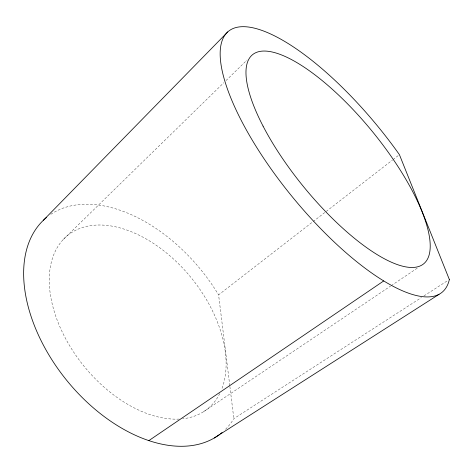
<?xml version="1.0" encoding="UTF-8"?>
<svg xmlns="http://www.w3.org/2000/svg" width="473" height="473" viewBox="0 0 473 473"><rect width="100%" height="100%" fill="white"/><g stroke="black" fill="none" stroke-linecap="round" stroke-linejoin="round"><path stroke-width="0.35" stroke-dasharray="2.37 1.77" d="M63.358 239.385L223.853 82.68M225.97 80.623L247.083 60M229.777 385.702L218.597 294.874L312.511 222.056M313.091 221.606L392.424 160.093M393.01 159.638L398.254 155.57M203.561 411.717L390.603 286.076M391.218 285.662L417.582 267.949M225.544 429.295A138.79 86.931 51.1 0 0 233.839 418.664L421.484 297.511M423.962 295.909L448.114 280.318M229.872 386.435L233.839 418.664M50.8 214.322A138.79 86.931 51.1 0 1 218.597 294.874M219.785 393.53A111.427 69.484 51.1 0 1 182.619 418.788M179.196 419.066A111.427 69.484 51.1 0 1 51.362 300.136A111.427 69.484 51.1 0 1 142.207 236.784A111.427 69.484 51.1 0 1 221.589 389.504"/><path stroke-width="0.71" d="M43.297 220.353L227.773 31.898M148.841 440.623L383.686 280.95M214.257 438.004L439.033 294.348M219.389 434.622A138.79 86.931 51.1 0 1 65.511 378.855A138.79 86.931 51.1 0 1 46.395 217.598M222.056 432.505A138.79 86.931 51.1 0 1 220.471 433.794M449.35 279.519L399.425 154.665A168.642 55.406 50.7 0 0 231.049 29.527A168.642 55.406 50.7 0 0 303.004 209.468A168.642 55.406 50.7 0 0 449.35 279.519M263.071 126.131A135.107 44.095 50.7 0 0 421.881 265.063A135.107 44.095 50.7 0 0 329.297 86.606A135.107 44.095 50.7 0 0 263.071 126.131"/></g></svg>
